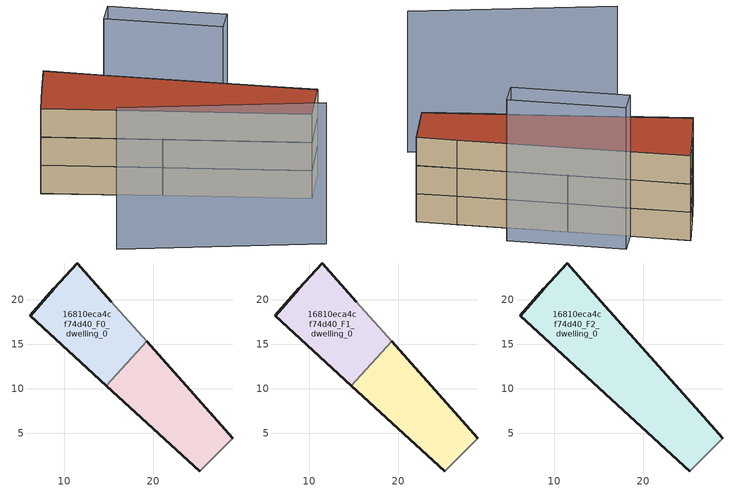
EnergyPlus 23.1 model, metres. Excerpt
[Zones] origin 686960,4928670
16810eca4cf74d40_F0_dwelling_0
 floor ground (EU_floor_Construction): 14.74,10.35 19.28,15.32 15.31,19.79 11.48,24.12 8.86,21.22 6.18,18.18 z0
 wall outside (EU_wall_Construction): 14.74,10.35 6.18,18.18 8.86,21.22 11.48,24.12 15.31,19.79 z0:3
 wall adiabatic (EU_wall_Construction): 15.31,19.79 19.28,15.32 z0:3
 wall to 16810eca4cf74d40_F0_dwelling_1 (EU_wall_Construction): 19.28,15.32 14.74,10.35 z0:3
16810eca4cf74d40_F0_dwelling_1
 floor ground (EU_floor_Construction): 28.94,4.45 26.34,7.36 19.28,15.32 14.74,10.35 25.21,0.79 z0
 wall outside (EU_wall_Construction): 19.28,15.32 26.34,7.36 28.94,4.45 / 25.21,0.79 14.74,10.35 z0:3
 wall adiabatic (EU_wall_Construction): 28.94,4.45 25.21,0.79 z0:3
16810eca4cf74d40_F1_dwelling_0
 floor to 16810eca4cf74d40_F0_dwelling_0 (EU_floor_Construction): 14.74,10.35 19.28,15.32 15.31,19.79 11.48,24.12 8.86,21.22 6.18,18.18 z3
 wall outside (EU_wall_Construction): 14.74,10.35 6.18,18.18 8.86,21.22 11.48,24.12 15.31,19.79 z3:6
 wall adiabatic (EU_wall_Construction): 15.31,19.79 19.28,15.32 z3:6
 wall to 16810eca4cf74d40_F1_dwelling_1 (EU_wall_Construction): 19.28,15.32 14.74,10.35 z3:6
16810eca4cf74d40_F1_dwelling_1
 floor to 16810eca4cf74d40_F0_dwelling_1 (EU_floor_Construction): 28.94,4.45 26.34,7.36 19.28,15.32 14.74,10.35 25.21,0.79 z3
 wall outside (EU_wall_Construction): 19.28,15.32 26.34,7.36 28.94,4.45 / 25.21,0.79 14.74,10.35 z3:6
 wall adiabatic (EU_wall_Construction): 28.94,4.45 25.21,0.79 z3:6
16810eca4cf74d40_F2_dwelling_0
 floor to 16810eca4cf74d40_F1_dwelling_0 (EU_floor_Construction): 14.74,10.35 19.28,15.32 15.31,19.79 11.48,24.12 8.86,21.22 6.18,18.18 z6
 floor to 16810eca4cf74d40_F1_dwelling_1 (EU_floor_Construction): 28.94,4.45 26.34,7.36 19.28,15.32 14.74,10.35 25.21,0.79 z6
 wall outside (EU_wall_Construction): 25.21,0.79 6.18,18.18 8.86,21.22 11.48,24.12 15.31,19.79 26.34,7.36 28.94,4.45 z6:9
 wall adiabatic (EU_wall_Construction): 28.94,4.45 25.21,0.79 z6:9
 roof outside (EU_roof_Construction): 15.31,19.79 26.34,7.36 28.94,4.45 25.21,0.79 6.18,18.18 8.86,21.22 11.48,24.12 z9
shading: 4.27,4.62 20.2,-7.28 / 22.92,11.22 15.31,19.79 / 15.31,19.79 17.3,21.55 / 17.3,21.55 24.91,12.98 / 24.91,12.98 22.92,11.22 z0:15
[Building]
EU S2 Campaign: North Axis=0; Terrain=City; Solar Distribution=FullExterior
[Site:Location]
Bologna: Latitude=44.5; Longitude=11.25; Time Zone=1; Elevation=37
[SizingPeriod:WeatherFileDays]
AnnualSizingPeriod: Begin Month=1; Begin Day of Month=1; End Month=12; End Day of Month=31; Day of Week for Start Day=Monday; Use Weather File Daylight Saving Period=No; Use Weather File Rain and Snow Indicators=No
[MATERIAL]
EU_InternalMass_Material: Roughness=MediumRough; Thickness=0.1; Conductivity=1; Density=1800; Specific Heat=900; Thermal Absorptance=0.9; Solar Absorptance=0.7; Visible Absorptance=0.7
[MATERIAL:NOMASS] Roughness=MediumRough; Thermal Absorptance=0.9; Solar Absorptance=0.7; Visible Absorptance=0.7
Name | Thermal Resistance
EU_wall_NoMass | 0.937881
EU_roof_NoMass | 0.548572
EU_floor_NoMass | 0.71348
[CONSTRUCTION]
EU_wall_Construction: EU_wall_NoMass
EU_roof_Construction: EU_roof_NoMass
EU_floor_Construction: EU_floor_NoMass
EU_InternalMass_Construction: EU_InternalMass_Material
[ZONE] Type=1; Multiplier=1; Ceiling Height=autocalculate; Floor Area=autocalculate; Part of Total Floor Area=Yes
Name | Volume
16810eca4cf74d40_F0_dwelling_0 | 256.666
16810eca4cf74d40_F1_dwelling_0 | 256.667
16810eca4cf74d40_F2_dwelling_0 | 513.303
16810eca4cf74d40_F0_dwelling_1 | 256.643
16810eca4cf74d40_F1_dwelling_1 | 256.642
[INTERNALMASS] Construction=EU_InternalMass_Construction
Name | Zone or ZoneList | Surface Area
16810eca4cf74d40_F0_dwelling_0_EU_InternalMass | 16810eca4cf74d40_F0_dwelling_0 | 85.5553
16810eca4cf74d40_F0_dwelling_1_EU_InternalMass | 16810eca4cf74d40_F0_dwelling_1 | 85.5477
16810eca4cf74d40_F1_dwelling_0_EU_InternalMass | 16810eca4cf74d40_F1_dwelling_0 | 85.5553
16810eca4cf74d40_F1_dwelling_1_EU_InternalMass | 16810eca4cf74d40_F1_dwelling_1 | 85.5477
16810eca4cf74d40_F2_dwelling_0_EU_InternalMass | 16810eca4cf74d40_F2_dwelling_0 | 171.101
[OTHEREQUIPMENT] Fuel Type=Electricity; Design Level Calculation Method=Watts/Area; Power per Zone Floor Area=1; Fraction Latent=0; Fraction Radiant=0; Fraction Lost=0; Carbon Dioxide Generation Rate=0; EndUse Subcategory=EU_Step8_InternalGains
Name | Zone or ZoneList or Space or SpaceList | Schedule
EU_Step8_InternalGain_16810eca4cf74d40_F0_dwelling_0_f000 | 16810eca4cf74d40_F0_dwelling_0 | EU_Step8_GainSchedule_16810eca4cf74d40_F0_dwelling_0_f000
EU_Step8_InternalGain_16810eca4cf74d40_F0_dwelling_1_f000 | 16810eca4cf74d40_F0_dwelling_1 | EU_Step8_GainSchedule_16810eca4cf74d40_F0_dwelling_1_f000
EU_Step8_InternalGain_16810eca4cf74d40_F1_dwelling_0_f000 | 16810eca4cf74d40_F1_dwelling_0 | EU_Step8_GainSchedule_16810eca4cf74d40_F1_dwelling_0_f000
EU_Step8_InternalGain_16810eca4cf74d40_F1_dwelling_1_f000 | 16810eca4cf74d40_F1_dwelling_1 | EU_Step8_GainSchedule_16810eca4cf74d40_F1_dwelling_1_f000
EU_Step8_InternalGain_16810eca4cf74d40_F2_dwelling_0_f000 | 16810eca4cf74d40_F2_dwelling_0 | EU_Step8_GainSchedule_16810eca4cf74d40_F2_dwelling_0_f000
[ZONEVENTILATION:DESIGNFLOWRATE] Schedule=EU_AlwaysOn; Design Flow Rate Calculation Method=AirChanges/Hour; Air Changes per Hour=0.687892; Ventilation Type=Natural; Fan Pressure Rise=0; Fan Total Efficiency=1; Constant Term Coefficient=1; Temperature Term Coefficient=0; Velocity Term Coefficient=0; Velocity Squared Term Coefficient=0; Minimum Indoor Temperature=-100; Maximum Indoor Temperature=100; Delta Temperature=-100; Minimum Outdoor Temperature=-100; Maximum Outdoor Temperature=100; Maximum Wind Speed=40
Name | Zone or ZoneList or Space or SpaceList
EU_ConstantAir_16810eca4cf74d40_F0_dwelling_0 | 16810eca4cf74d40_F0_dwelling_0
EU_ConstantAir_16810eca4cf74d40_F0_dwelling_1 | 16810eca4cf74d40_F0_dwelling_1
EU_ConstantAir_16810eca4cf74d40_F1_dwelling_0 | 16810eca4cf74d40_F1_dwelling_0
EU_ConstantAir_16810eca4cf74d40_F1_dwelling_1 | 16810eca4cf74d40_F1_dwelling_1
EU_ConstantAir_16810eca4cf74d40_F2_dwelling_0 | 16810eca4cf74d40_F2_dwelling_0
[HVACTEMPLATE:THERMOSTAT] Constant Heating Setpoint=20; Constant Cooling Setpoint=50
EU_HeatOnly_16810eca4cf74d40_F0_dwelling_0; EU_HeatOnly_16810eca4cf74d40_F0_dwelling_1; EU_HeatOnly_16810eca4cf74d40_F1_dwelling_0; EU_HeatOnly_16810eca4cf74d40_F1_dwelling_1; EU_HeatOnly_16810eca4cf74d40_F2_dwelling_0
[HVACTEMPLATE:ZONE:IDEALLOADSAIRSYSTEM] System Availability Schedule=EU_AlwaysOn; Maximum Heating Supply Air Temperature=50; Minimum Cooling Supply Air Temperature=13; Maximum Heating Supply Air Humidity Ratio=0.0156; Minimum Cooling Supply Air Humidity Ratio=0.0077; Heating Limit=NoLimit; Cooling Limit=NoLimit; Heating Availability Schedule=EU_AlwaysOn; Cooling Availability Schedule=EU_CoolingOff; Dehumidification Control Type=ConstantSensibleHeatRatio; Cooling Sensible Heat Ratio=0.7; Dehumidification Setpoint=60; Humidification Control Type=None; Humidification Setpoint=30; Outdoor Air Method=None; Outdoor Air Flow Rate per Person=0.00944; Outdoor Air Flow Rate per Zone Floor Area=0; Outdoor Air Flow Rate per Zone=0; Demand Controlled Ventilation Type=None; Outdoor Air Economizer Type=NoEconomizer; Heat Recovery Type=None; Sensible Heat Recovery Effectiveness=0.7; Latent Heat Recovery Effectiveness=0.65
Name | Template Thermostat
16810eca4cf74d40_F0_dwelling_0 | EU_HeatOnly_16810eca4cf74d40_F0_dwelling_0
16810eca4cf74d40_F0_dwelling_1 | EU_HeatOnly_16810eca4cf74d40_F0_dwelling_1
16810eca4cf74d40_F1_dwelling_0 | EU_HeatOnly_16810eca4cf74d40_F1_dwelling_0
16810eca4cf74d40_F1_dwelling_1 | EU_HeatOnly_16810eca4cf74d40_F1_dwelling_1
16810eca4cf74d40_F2_dwelling_0 | EU_HeatOnly_16810eca4cf74d40_F2_dwelling_0
[SIZING:ZONE] Zone Cooling Design Supply Air Temperature Input Method=SupplyAirTemperature; Zone Cooling Design Supply Air Temperature=13; Zone Heating Design Supply Air Temperature Input Method=SupplyAirTemperature; Zone Heating Design Supply Air Temperature=50; Zone Cooling Design Supply Air Humidity Ratio=0.008; Zone Heating Design Supply Air Humidity Ratio=0.008; Cooling Design Air Flow Method=DesignDay; Cooling Design Air Flow Rate=0; Cooling Minimum Air Flow per Zone Floor Area=0.000762; Cooling Minimum Air Flow=0; Cooling Minimum Air Flow Fraction=0.2; Heating Design Air Flow Method=DesignDay; Heating Design Air Flow Rate=0; Heating Maximum Air Flow per Zone Floor Area=0.002032; Heating Maximum Air Flow=0.141576; Heating Maximum Air Flow Fraction=0.3; Account for Dedicated Outdoor Air System=No; Dedicated Outdoor Air System Control Strategy=NeutralSupplyAir; Dedicated Outdoor Air Low Setpoint Temperature for Design=autosize; Dedicated Outdoor Air High Setpoint Temperature for Design=autosize; Zone Load Sizing Method=Sensible Load Only No Latent Load; Zone Latent Cooling Design Supply Air Humidity Ratio Input Method=HumidityRatioDifference; Zone Cooling Design Supply Air Humidity Ratio Difference=0.005; Zone Latent Heating Design Supply Air Humidity Ratio Input Method=HumidityRatioDifference; Zone Humidification Design Supply Air Humidity Ratio Difference=0.005
16810eca4cf74d40_F0_dwelling_0; 16810eca4cf74d40_F0_dwelling_1; 16810eca4cf74d40_F1_dwelling_0; 16810eca4cf74d40_F1_dwelling_1; 16810eca4cf74d40_F2_dwelling_0
[SCHEDULE:CONSTANT]
Name | Hourly Value
EU_AlwaysOn | 1
EU_CoolingOff | 0
[SCHEDULE:FILE] Column Number=1; Rows to Skip at Top=0; Number of Hours of Data=8760; Column Separator=Comma; Interpolate to Timestep=No; Minutes per Item=60; Adjust Schedule for Daylight Savings=Yes
Name | File
EU_Step8_GainSchedule_16810eca4cf74d40_F0_dwelling_0_f000 | ../../schedules/16810eca4cf74d40/16810eca4cf74d40_F0_dwelling_0_f000_gain.csv
EU_Step8_GainSchedule_16810eca4cf74d40_F0_dwelling_1_f000 | ../../schedules/16810eca4cf74d40/16810eca4cf74d40_F0_dwelling_1_f000_gain.csv
EU_Step8_GainSchedule_16810eca4cf74d40_F1_dwelling_0_f000 | ../../schedules/16810eca4cf74d40/16810eca4cf74d40_F1_dwelling_0_f000_gain.csv
EU_Step8_GainSchedule_16810eca4cf74d40_F1_dwelling_1_f000 | ../../schedules/16810eca4cf74d40/16810eca4cf74d40_F1_dwelling_1_f000_gain.csv
EU_Step8_GainSchedule_16810eca4cf74d40_F2_dwelling_0_f000 | ../../schedules/16810eca4cf74d40/16810eca4cf74d40_F2_dwelling_0_f000_gain.csv
